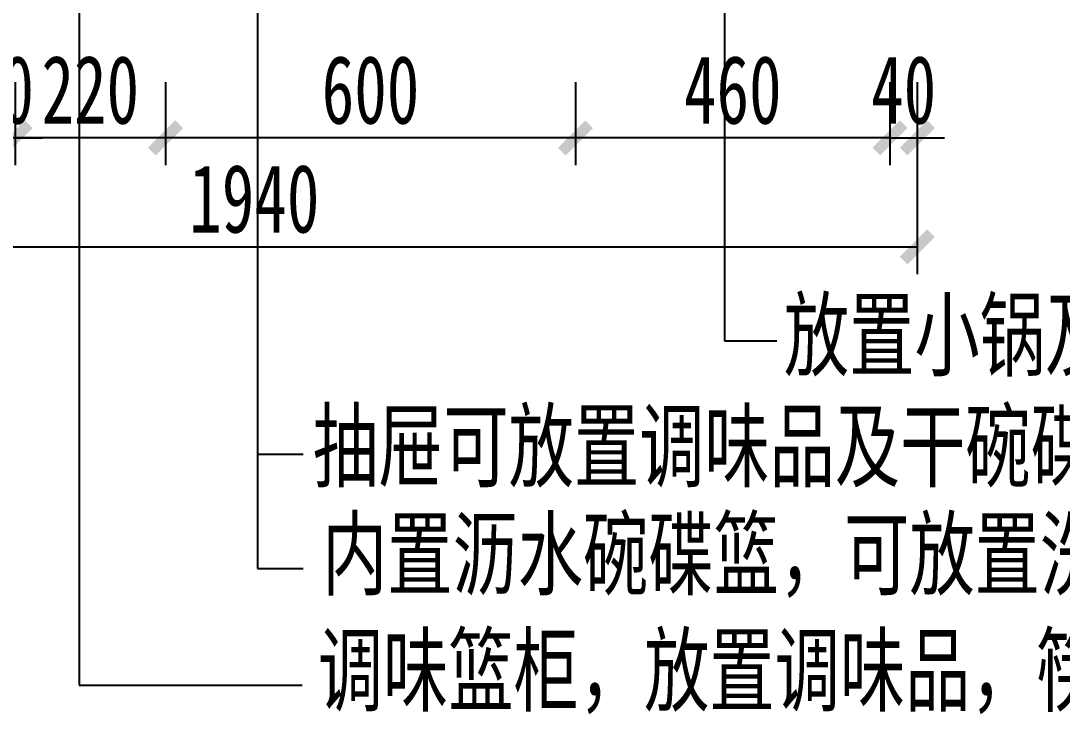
# Model space of a CAD drawing. Header units: millimetres. Extents: x 3104083 to 3173399, y -3165492 to -3044687.
# Drawn here: x 3120239 to 3121763, y -3162812 to -3161798 of the extents above; entities that cross this region are included whole.
import ezdxf

# ---------------------------------------------------------------- set-up
doc = ezdxf.new("R2010")
doc.units = ezdxf.units.MM
doc.header["$LTSCALE"] = 500
doc.header["$MEASUREMENT"] = 0
doc.header["$PDMODE"] = 2
doc.layers.get('0').update_dxf_attribs({"linetype": 'CONTINUOUS'})
doc.layers.get('DEFPOINTS').update_dxf_attribs({"linetype": 'CONTINUOUS'})
doc.layers.add('D-节点尺寸', color=5, linetype='CONTINUOUS')
doc.layers.add('W-基础引线', color=35, linetype='CONTINUOUS')
doc.styles.add('DIM', font='SimSun.ttf', dxfattribs={"width": 0.7})
doc.dimstyles.new('40', dxfattribs={"dimscale": 40, "dimtxt": 2.5, "dimasz": 1, "dimexe": 1, "dimexo": 1, "dimgap": 0.5, "dimtad": 1, "dimdec": 0, "dimzin": 0, "dimdsep": 46, "dimtxsty": 'DIM', "dimblk": 'ARCHTICK', "dimcen": 0, "dimclrd": 5, "dimclre": 5, "dimclrt": 35, "dimadec": 0, "dimazin": 0, "dimtfac": 0.5, "dimtdec": 0, "dimtix": 1, "dimtmove": 2, "dimatfit": 2, "dimldrblk": 'A', "dimfxl": 0, "dimtolj": 1, "dimtzin": 0, "dimlwd": -1, "dimlwe": -1, "dimarcsym": 0})
doc.dimstyles.new('基础引线', dxfattribs={"dimtxt": 3, "dimasz": 0.7, "dimexe": 2, "dimexo": 6, "dimgap": 1, "dimtad": 1, "dimdec": 0, "dimdsep": 46, "dimtxsty": 'Standard', "dimblk1": 'A', "dimblk2": 'A', "dimsah": 1, "dimcen": 3, "dimdle": 200, "dimclrd": 256, "dimclre": 256, "dimclrt": 2, "dimadec": 0, "dimazin": 0, "dimtfac": 1, "dimtdec": 0, "dimtix": 1, "dimtmove": 1, "dimatfit": 3, "dimldrblk": 'A', "dimfxl": 0, "dimtvp": 1, "dimtolj": 1, "dimtzin": 0, "dimarcsym": 0})

# ---------------------------------------------------------------- blocks, each defined once
blk = doc.blocks.new('_ArchTick')
at = {"color": 0, "linetype": 'ByBlock', "const_width": 0.4}
blk.add_lwpolyline([(-0.5, -0.5), (0.5, 0.5)], dxfattribs=at)
blk = doc.blocks.new('*D1975')
at = {"layer": 'D-节点尺寸', "color": 5, "ltscale": 100}
for p, q in [((3121050.7, -3161887.5), (3121050.7, -3162009.2)), ((3121510.7, -3161887.5), (3121510.7, -3162009.2)), ((3121510.7, -3161969.2), (3121050.7, -3161969.2))]:
    blk.add_line(p, q, dxfattribs=at)
at = {"layer": 'DEFPOINTS', "color": 0, "ltscale": 100}
for p in [(3121050.7, -3161847.5), (3121510.7, -3161847.5), (3121050.7, -3161969.2)]:
    blk.add_point(p, dxfattribs=at)
at = {"layer": 'D-节点尺寸', "color": 5, "ltscale": 100, "xscale": 40, "yscale": 40, "zscale": 40, "rotation": 180}
blk.add_blockref('_ArchTick', (3121050.7, -3161969.2), dxfattribs=at)
at = {"layer": 'D-节点尺寸', "color": 5, "ltscale": 100, "xscale": 40, "yscale": 40, "zscale": 40}
blk.add_blockref('_ArchTick', (3121510.7, -3161969.2), dxfattribs=at)
at = {"layer": 'D-节点尺寸', "color": 35, "ltscale": 100, "insert": (3121280.7, -3161899.2), "char_height": 100, "attachment_point": 5, "style": 'DIM'}
blk.add_mtext('\\A1;460', dxfattribs=at)
blk = doc.blocks.new('A')
for p, q in [((-1.435, 1.148), (-1.09, 1.437)), ((-1.435, 1.148), (-0.369, 0)), ((-1.09, 1.437), (0, 0)), ((-0.369, 0), (-2.127, 0)), ((-1.435, -1.148), (-0.369, 0)), ((-1.09, -1.437), (0, 0)), ((-1.435, -1.148), (-1.09, -1.437))]:
    blk.add_line(p, q)
for points in [[(-1.435, 1.148), (-1.09, 1.437), (-0.369, 0), (0, 0)], [(-1.435, -1.148), (-1.09, -1.437), (-0.369, 0), (0, 0)]]:
    blk.add_solid(points)
blk = doc.blocks.new('*D1976')
at = {"layer": 'D-节点尺寸', "color": 5, "ltscale": 100}
for p, q in [((3120450.7, -3161887.5), (3120450.7, -3162009.2)), ((3121050.7, -3161887.5), (3121050.7, -3162009.2)), ((3121050.7, -3161969.2), (3120450.7, -3161969.2))]:
    blk.add_line(p, q, dxfattribs=at)
at = {"layer": 'DEFPOINTS', "color": 0, "ltscale": 100}
for p in [(3120450.7, -3161847.5), (3121050.7, -3161847.5), (3120450.7, -3161969.2)]:
    blk.add_point(p, dxfattribs=at)
at = {"layer": 'D-节点尺寸', "color": 5, "ltscale": 100, "xscale": 40, "yscale": 40, "zscale": 40, "rotation": 180}
blk.add_blockref('_ArchTick', (3120450.7, -3161969.2), dxfattribs=at)
at = {"layer": 'D-节点尺寸', "color": 5, "ltscale": 100, "xscale": 40, "yscale": 40, "zscale": 40}
blk.add_blockref('_ArchTick', (3121050.7, -3161969.2), dxfattribs=at)
at = {"layer": 'D-节点尺寸', "color": 35, "ltscale": 100, "insert": (3120750.7, -3161899.2), "char_height": 100, "attachment_point": 5, "style": 'DIM'}
blk.add_mtext('\\A1;600', dxfattribs=at)
blk = doc.blocks.new('*D1977')
at = {"layer": 'D-节点尺寸', "color": 5, "ltscale": 100}
for p, q in [((3120230.7, -3161887.5), (3120230.7, -3162009.2)), ((3120450.7, -3161887.5), (3120450.7, -3162009.2)), ((3120450.7, -3161969.2), (3120230.7, -3161969.2))]:
    blk.add_line(p, q, dxfattribs=at)
at = {"layer": 'DEFPOINTS', "color": 0, "ltscale": 100}
for p in [(3120230.7, -3161847.5), (3120450.7, -3161847.5), (3120230.7, -3161969.2)]:
    blk.add_point(p, dxfattribs=at)
at = {"layer": 'D-节点尺寸', "color": 5, "ltscale": 100, "xscale": 40, "yscale": 40, "zscale": 40, "rotation": 180}
blk.add_blockref('_ArchTick', (3120230.7, -3161969.2), dxfattribs=at)
at = {"layer": 'D-节点尺寸', "color": 5, "ltscale": 100, "xscale": 40, "yscale": 40, "zscale": 40}
blk.add_blockref('_ArchTick', (3120450.7, -3161969.2), dxfattribs=at)
at = {"layer": 'D-节点尺寸', "color": 35, "ltscale": 100, "insert": (3120340.7, -3161899.2), "char_height": 100, "attachment_point": 5, "style": 'DIM'}
blk.add_mtext('\\A1;220', dxfattribs=at)
blk = doc.blocks.new('*D1978')
at = {"layer": 'D-节点尺寸', "color": 5, "ltscale": 100}
for p, q in [((3120190.7, -3161887.5), (3120190.7, -3162009.2)), ((3120230.7, -3161887.5), (3120230.7, -3162009.2)), ((3120190.7, -3161969.2), (3120150.7, -3161969.2)), ((3120230.7, -3161969.2), (3120190.7, -3161969.2)), ((3120230.7, -3161969.2), (3120270.7, -3161969.2))]:
    blk.add_line(p, q, dxfattribs=at)
at = {"layer": 'DEFPOINTS', "color": 0, "ltscale": 100}
for p in [(3120190.7, -3161847.5), (3120230.7, -3161847.5), (3120190.7, -3161969.2)]:
    blk.add_point(p, dxfattribs=at)
at = {"layer": 'D-节点尺寸', "color": 5, "ltscale": 100, "xscale": 40, "yscale": 40, "zscale": 40}
blk.add_blockref('_ArchTick', (3120190.7, -3161969.2), dxfattribs=at)
at = {"layer": 'D-节点尺寸', "color": 5, "ltscale": 100, "xscale": 40, "yscale": 40, "zscale": 40, "rotation": 180}
blk.add_blockref('_ArchTick', (3120230.7, -3161969.2), dxfattribs=at)
at = {"layer": 'D-节点尺寸', "color": 35, "ltscale": 100, "insert": (3120210.7, -3161899.2), "char_height": 100, "attachment_point": 5, "style": 'DIM'}
blk.add_mtext('\\A1;40', dxfattribs=at)
blk = doc.blocks.new('*D1980')
at = {"layer": 'D-节点尺寸', "color": 5, "ltscale": 100}
for p, q in [((3121510.7, -3161887.5), (3121510.7, -3162009.2)), ((3121550.7, -3161887.5), (3121550.7, -3162009.2)), ((3121510.7, -3161969.2), (3121470.7, -3161969.2)), ((3121510.7, -3161969.2), (3121550.7, -3161969.2)), ((3121550.7, -3161969.2), (3121590.7, -3161969.2))]:
    blk.add_line(p, q, dxfattribs=at)
at = {"layer": 'DEFPOINTS', "color": 0, "ltscale": 100}
for p in [(3121510.7, -3161847.5), (3121550.7, -3161847.5), (3121550.7, -3161969.2)]:
    blk.add_point(p, dxfattribs=at)
at = {"layer": 'D-节点尺寸', "color": 5, "ltscale": 100, "xscale": 40, "yscale": 40, "zscale": 40}
blk.add_blockref('_ArchTick', (3121510.7, -3161969.2), dxfattribs=at)
at = {"layer": 'D-节点尺寸', "color": 5, "ltscale": 100, "xscale": 40, "yscale": 40, "zscale": 40, "rotation": 180}
blk.add_blockref('_ArchTick', (3121550.7, -3161969.2), dxfattribs=at)
at = {"layer": 'D-节点尺寸', "color": 35, "ltscale": 100, "insert": (3121530.7, -3161899.2), "char_height": 100, "attachment_point": 5, "style": 'DIM'}
blk.add_mtext('\\A1;40', dxfattribs=at)
blk = doc.blocks.new('*D1982')
at = {"layer": 'D-节点尺寸', "color": 5, "ltscale": 100}
for p, q in [((3119610.7, -3161968.5), (3119610.7, -3162168.5)), ((3121550.7, -3161968.5), (3121550.7, -3162168.5)), ((3119610.7, -3162128.5), (3121550.7, -3162128.5))]:
    blk.add_line(p, q, dxfattribs=at)
at = {"layer": 'DEFPOINTS', "color": 0, "ltscale": 100}
for p in [(3119610.7, -3161847.5), (3121550.7, -3161847.5), (3121550.7, -3162128.5)]:
    blk.add_point(p, dxfattribs=at)
at = {"layer": 'D-节点尺寸', "color": 5, "ltscale": 100, "xscale": 40, "yscale": 40, "zscale": 40, "rotation": 180}
blk.add_blockref('_ArchTick', (3119610.7, -3162128.5), dxfattribs=at)
at = {"layer": 'D-节点尺寸', "color": 5, "ltscale": 100, "xscale": 40, "yscale": 40, "zscale": 40}
blk.add_blockref('_ArchTick', (3121550.7, -3162128.5), dxfattribs=at)
at = {"layer": 'D-节点尺寸', "color": 35, "ltscale": 100, "insert": (3120580.7, -3162058.5), "char_height": 100, "attachment_point": 5, "style": 'DIM'}
blk.add_mtext('\\A1;1940', dxfattribs=at)

msp = doc.modelspace()

# ---------------------------------------------------------------- texts
at = {"layer": 'D-节点尺寸', "color": 35, "ltscale": 100, "char_height": 100, "attachment_point": 5, "style": 'DIM'}
for s, width, insert in [('放置小锅及其他烹饪器具', 1161.35919, (3121880.643, -3162262.751)), ('抽屉可放置调味品及干碗碟等', 1300.2943, (3121286.897, -3162425.368)), ('内置沥水碗碟篮，可放置洗过的湿碗', 1589.00627, (3121443.625, -3162584.993)), ('调味篮柜，放置调味品，筷子，砧板等', 1694.61687, (3121485.106, -3162755.09))]:
    msp.add_mtext_dynamic_manual_height_columns(s, width=width, gutter_width=400, heights=[0], dxfattribs=dict(at, insert=insert))

# ---------------------------------------------------------------- dimensions: what is measured, and where the dimension line sits
at = {"layer": 'D-节点尺寸', "color": 251, "ltscale": 100}
for base, p1, p2, picture, middle in [((3120190.664, -3161969.162), (3120230.665, -3161847.536), (3120190.664, -3161847.536), '*D1978', (3120210.665, -3161899.162)), ((3120230.665, -3161969.162), (3120450.665, -3161847.536), (3120230.665, -3161847.536), '*D1977', (3120340.665, -3161899.162)), ((3120450.665, -3161969.162), (3121050.665, -3161847.536), (3120450.665, -3161847.536), '*D1976', (3120750.665, -3161899.162)), ((3121050.665, -3161969.162), (3121510.664, -3161847.536), (3121050.665, -3161847.536), '*D1975', (3121280.665, -3161899.162)), ((3121550.665, -3161969.162), (3121510.664, -3161847.536), (3121550.665, -3161847.536), '*D1980', (3121530.665, -3161899.162)), ((3121550.665, -3162128.458), (3119610.664, -3161847.536), (3121550.665, -3161847.536), '*D1982', (3120580.664, -3162058.458))]:
    dim = msp.add_linear_dim(base=base, p1=p1, p2=p2, dimstyle='40', dxfattribs=at)
    dim.commit()
    dim.dimension.update_dxf_attribs({"geometry": picture, "text_midpoint": middle})

# ---------------------------------------------------------------- leaders
at = {"layer": 'W-基础引线'}
for points in [[(3120585.405, -3161174.808), (3120585.405, -3162431.917), (3120652.009, -3162431.917)], [(3121268.802, -3161203.961), (3121268.802, -3162265.959), (3121345.351, -3162265.959)], [(3120324.221, -3161211.063), (3120324.221, -3162769.963), (3120650.66, -3162769.963)], [(3120585.405, -3161354.607), (3120585.405, -3162599.017), (3120652.009, -3162599.017)]]:
    msp.add_leader(points, dimstyle='基础引线', override={"dimasz": 20}, dxfattribs=at)

doc.saveas('drawing.dxf')
